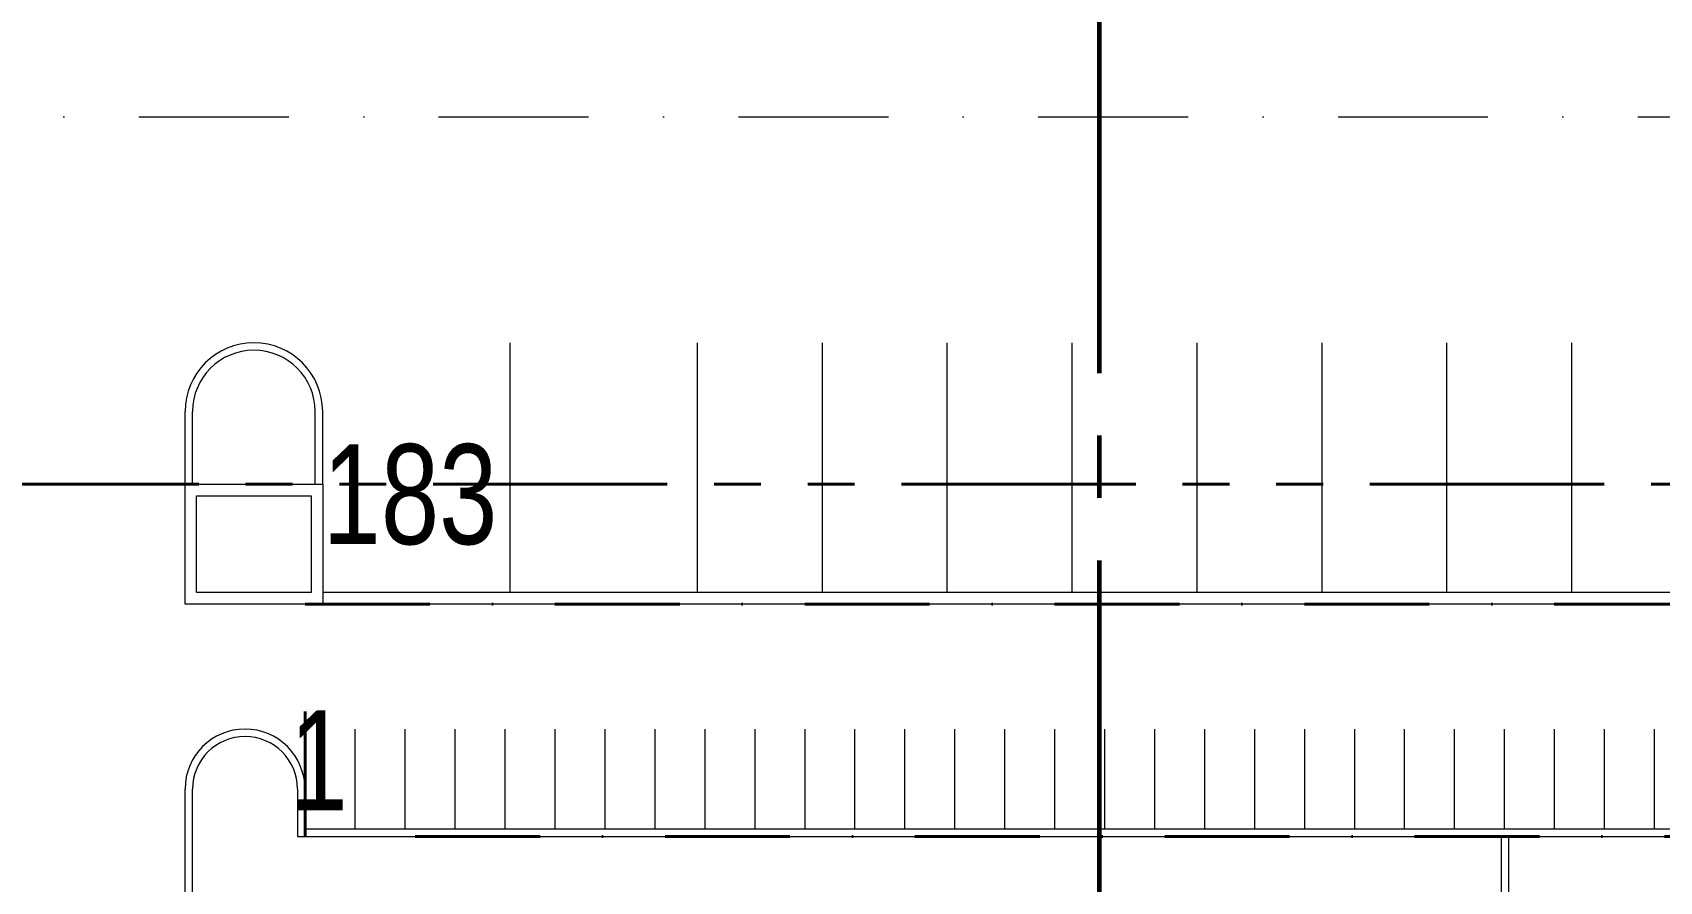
# Model space of a CAD drawing. Header units: inches. Extents: x 5542223 to 12533222, y 497239 to 5189502.
# Drawn here: x 6764877 to 6797436, y 2180007 to 2196995 of the extents above; entities that cross this region are included whole.
import ezdxf

# ---------------------------------------------------------------- set-up
doc = ezdxf.new("R2010")
doc.units = ezdxf.units.IN
doc.header["$MEASUREMENT"] = 0
for name, pattern in [('CENTER2', [1.125, 0.75, -0.125, 0.125, -0.125]), ('DASHDOT', [1, 0.5, -0.25, 0, -0.25]), ('PHANTOM2', [1.25, 0.625, -0.125, 0.125, -0.125, 0.125, -0.125])]:
    doc.linetypes.add(name, pattern=pattern)
doc.layers.get('0').update_dxf_attribs({"color": 1})
for name, color, linetype, lineweight in [('Area_parking', 7, 'DASHDOT', 40), ('new site profile', 7, 'CENTER2', 60), ('PARKING NO TXT', 7, 'Continuous', 9), ('Road', 7, 'Continuous', 15), ('Road_center', 7, 'DASHDOT', 13), ('Road_CStone', 8, 'Continuous', 15), ('ROW', 7, 'PHANTOM2', 40), ('S_Parkingbays', 7, 'Continuous', 13)]:
    doc.layers.add(name, color=color, linetype=linetype, lineweight=lineweight)
doc.styles.add('Parking_txt', font='arial.ttf', dxfattribs={"width": 0.75})

msp = doc.modelspace()

# ---------------------------------------------------------------- linework, layer by layer
msp.add_circle((6864263.374, 1819279.277), 1322040.52)
at = {"layer": 'Area_parking', "ltscale": 5000}
msp.add_lwpolyline([(6770329.817, 2185557.199), (6900037.133, 2185557.199), (6900037.133, 2180907.199), (6770329.817, 2180907.199), (6770329.817, 2185557.199)], close=True, dxfattribs=at)
at = {"layer": 'new site profile', "ltscale": 10000}
msp.add_line((6786225.003, 2231430.927), (6786225.003, 2170045.039), dxfattribs=at)
at = {"layer": 'Road'}
for p, q in [((6767929.817, 2187957.199), (6767929.817, 2189410.37)), ((6850683.475, 2185787.199), (6770683.475, 2185787.199)), ((6850683.475, 2185557.199), (6770683.475, 2185557.199)), ((6767929.817, 2178676.199), (6767929.817, 2181857.199)), ((6768079.817, 2178676.199), (6768079.817, 2181857.199)), ((6770179.817, 2181857.199), (6770179.817, 2180907.199)), ((6770329.817, 2181857.199), (6770329.817, 2181057.199)), ((6770179.817, 2180907.199), (6801479.817, 2180907.199)), ((6770329.817, 2181057.199), (6801329.817, 2181057.199)), ((6794272.133, 2179576.199), (6794272.133, 2180907.199)), ((6794422.133, 2179576.199), (6794422.133, 2180907.199))]:
    msp.add_line(p, q, dxfattribs=at)
for points in [[(6770683.475, 2185557.199), (6767929.817, 2185557.199), (6767929.817, 2187957.199), (6770683.475, 2187957.199)], [(6770453.475, 2185787.199), (6768159.817, 2185787.199), (6768159.817, 2187727.199), (6770453.475, 2187727.199)]]:
    msp.add_lwpolyline(points, close=True, dxfattribs=at)
for centre, radius in [((6769306.646, 2189410.37), 1376.829), ((6769129.817, 2181857.199), 1200), ((6769129.817, 2181857.199), 1050)]:
    msp.add_arc(centre, radius, 0, 180, dxfattribs=at)
at = {"layer": 'Road_center', "ltscale": 6000}
msp.add_line((6707002.844, 2195307.199), (6907488.227, 2195307.199), dxfattribs=at)
at = {"layer": 'Road_CStone', "ltscale": 6000}
for p, q in [((6768079.817, 2187957.199), (6768079.817, 2189410.37)), ((6770533.475, 2187957.199), (6770533.475, 2189410.37))]:
    msp.add_line(p, q, dxfattribs=at)
msp.add_arc((6769306.646, 2189410.37), 1226.829, 0, 180, dxfattribs=at)
at = {"layer": 'ROW', "ltscale": 7500}
msp.add_line((6763517.133, 2187957.199), (6905072.133, 2187957.199), dxfattribs=at)
at = {"layer": 'S_Parkingbays'}
for p, q in [((6774433.475, 2185787.199), (6774433.475, 2190787.199)), ((6778183.475, 2185787.199), (6778183.475, 2190787.199)), ((6780683.475, 2185787.199), (6780683.475, 2190787.199)), ((6783183.475, 2185787.199), (6783183.475, 2190787.199)), ((6785683.475, 2185787.199), (6785683.475, 2190787.199)), ((6788183.475, 2185787.199), (6788183.475, 2190787.199)), ((6790683.475, 2185787.199), (6790683.475, 2190787.199)), ((6793183.475, 2185787.199), (6793183.475, 2190787.199)), ((6795683.475, 2185787.199), (6795683.475, 2190787.199)), ((6770683.475, 2187957.199), (6770683.475, 2189410.37)), ((6771329.817, 2183057.199), (6771329.817, 2181057.199)), ((6772329.817, 2183057.199), (6772329.817, 2181057.199)), ((6773329.817, 2183057.199), (6773329.817, 2181057.199)), ((6774329.817, 2183057.199), (6774329.817, 2181057.199)), ((6775329.817, 2183057.199), (6775329.817, 2181057.199)), ((6776329.817, 2183057.199), (6776329.817, 2181057.199)), ((6777329.817, 2183057.199), (6777329.817, 2181057.199)), ((6778329.817, 2183057.199), (6778329.817, 2181057.199)), ((6779329.817, 2183057.199), (6779329.817, 2181057.199)), ((6780329.817, 2183057.199), (6780329.817, 2181057.199)), ((6781329.817, 2183057.199), (6781329.817, 2181057.199)), ((6782329.817, 2183057.199), (6782329.817, 2181057.199)), ((6783329.817, 2183057.199), (6783329.817, 2181057.199)), ((6784329.817, 2183057.199), (6784329.817, 2181057.199)), ((6785329.817, 2183057.199), (6785329.817, 2181057.199)), ((6786329.817, 2183057.199), (6786329.817, 2181057.199)), ((6787329.817, 2183057.199), (6787329.817, 2181057.199)), ((6788329.817, 2183057.199), (6788329.817, 2181057.199)), ((6789329.817, 2183057.199), (6789329.817, 2181057.199)), ((6790329.817, 2183057.199), (6790329.817, 2181057.199)), ((6791329.817, 2183057.199), (6791329.817, 2181057.199)), ((6792329.817, 2183057.199), (6792329.817, 2181057.199)), ((6793329.817, 2183057.199), (6793329.817, 2181057.199)), ((6794329.817, 2183057.199), (6794329.817, 2181057.199)), ((6795329.817, 2183057.199), (6795329.817, 2181057.199)), ((6796329.817, 2183057.199), (6796329.817, 2181057.199)), ((6797329.817, 2183057.199), (6797329.817, 2181057.199))]:
    msp.add_line(p, q, dxfattribs=at)

# ---------------------------------------------------------------- texts
at = {"layer": 'PARKING NO TXT', "style": 'Parking_txt', "width": 0.75}
for s, p in [('183', (6770683.475, 2186757.199)), ('1', (6770021.533, 2181431.567))]:
    msp.add_text(s, height=2000, dxfattribs=at).set_placement(p)

doc.saveas('drawing.dxf')
